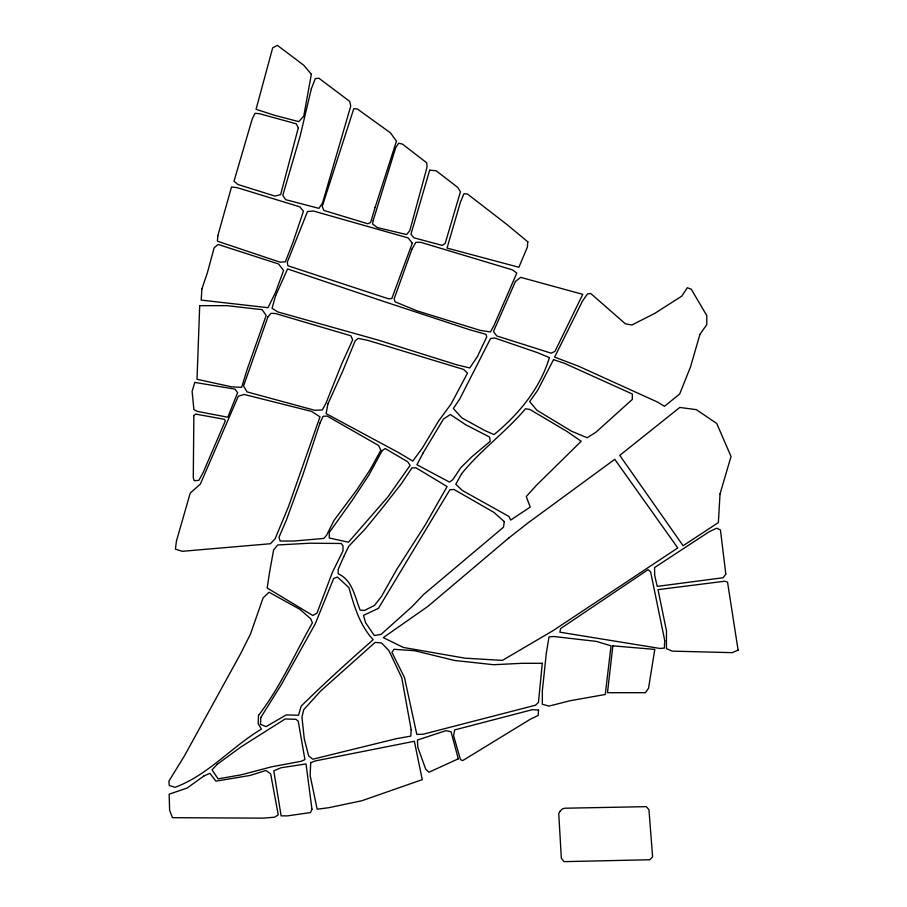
<?xml version="1.0" encoding="UTF-8"?>
<svg xmlns="http://www.w3.org/2000/svg" width="907" height="907" viewBox="0 0 907 907"><rect width="100%" height="100%" fill="white"/><g stroke="black" fill="none" stroke-linecap="round" stroke-linejoin="round"><path stroke-width="1.36" d="M193.86 415.621L193.282 477.66L194.245 480.733L198.86 480.347L203.077 472.672L225.367 420.803L224.21 419.272L195.595 414.08L193.86 415.621M542.273 663.3L538.475 702.426L535.504 705.215L423.218 734.205L416.823 734.443L404.488 677.529L391.915 652.382L394.057 649.299L414.68 650.727L454.52 660.455L493.657 664.718L522.115 663.3L542.273 663.3M199.699 305.659L197.023 379.285L231.829 386.87L241.636 387.323L247.441 368.582L266.182 315.477L262.168 309.672L226.92 305.659L199.699 305.659M258.529 715.385L258.166 723.695L261.42 729.115C231.512 746.937 208.168 775.066 175.04 787.31L169.258 785.496L168.895 781.165L184.438 755.86L240.786 653.414L250.513 633.97L263.087 597.928L269.016 592.237L299.843 609.311L310.75 618.801L312.405 622.826C294.798 653.856 280.399 686.973 258.529 715.385M260.762 717.562L260.468 724.296L266.034 726.643L286.227 714.931L298.528 715.226L301.158 706.145C324.4 683.198 348.787 661.169 373.185 639.684C359.716 625.286 354.252 606.227 348.878 587.577L337.461 577.033L333.663 578.496L315.217 623.88L281.249 684.774L260.762 717.562M310.716 762.651L310.137 775.53L317.167 809.203L328.583 807.74L361.961 800.711L422.265 779.635L414.363 741.28L315.409 760.894L310.716 762.651M411.154 729.647L410.86 736.087L396.223 738.717L312.779 759.216L308.686 755.996L304.287 739.012L301.952 717.052L303.709 709.739L320.681 690.998L375.135 642.394L381.586 642.984L388.899 650.591L401.778 677.824L411.154 729.647M664.718 640.501L664.355 648.097L660.013 648.46L559.891 632.19L560.617 628.574L648.086 569.664L650.614 571.829L664.718 640.501M720.022 493.941L718.367 522.591L683.107 545.731L619.764 455.382L679.808 407.447L696.338 409.658L716.711 423.433L731.042 456.482L720.022 493.941M201.898 288.902L201.173 300.115L268.041 307.7L275.626 292.156L283.585 270.467L278.517 263.971L218.156 244.448L214.188 247.702L207.318 273.007L201.898 288.902M217.793 235.775L217.442 241.194L279.968 262.157L285.388 261.794L292.984 242.282L303.46 211.195L299.843 206.853L237.317 187.704L231.534 186.978L217.793 235.775M538.52 710.034L538.168 715.464L530.572 719.07L462.627 760.644L460.45 759.556L453.591 735.702L454.668 729.92L532.375 709.671L538.52 710.034M527.806 241.84L527.364 247.192L518.883 267.27L447.038 248.087L460.427 202.125L463.999 193.645L467.57 194.087L506.832 224.437L527.806 241.84M546.354 652.983L542.341 690.919L542.341 704.297L549.03 706.088L570.004 700.737L605.252 694.49L611.057 645.841L596.33 641.385L553.497 636.476L549.03 636.918L546.354 652.983M612.837 645.841L607.486 692.699L645.41 692.699L648.539 688.243L654.786 649.412L612.837 645.841M176.491 540.833L175.402 549.143L182.273 551.309L270.467 543.724L275.161 538.667L288.539 506.491L319.99 416.857L311.668 411.438L244.085 394.443L238.303 396.257L200.345 484.089L190.232 493.125L176.491 540.833M269.526 572.476L267.18 587.997L312.847 615.513L316.951 613.166L332.472 572.181L343.005 550.844L343.005 545.833L341.247 543.486L309.922 543.202L277.723 544.96L273.619 549.937L269.526 572.476M504.337 521.661L503.464 527.228L423.535 594.561L411.823 606.862L381.087 634.378L374.353 635.546L365.566 622.667L363.514 615.354L378.446 608.325L449.883 489.746L453.988 489.463L493.805 512.296L504.337 521.661M373.174 220.526L372.596 224.029L377.278 227.544L406.551 234.573L409.771 230.763L426.165 170.459L427.05 166.65L426.755 162.841L402.459 144.111L398.649 143.227L395.724 147.626L373.174 220.526M311.35 74.261L303.754 116.198L298.698 121.617L275.206 115.472L256.046 109.328L272.678 47.878L277.372 45.35L303.754 65.225L311.35 74.261M327.869 404.046L326.135 413.649L399.704 453.217L412.764 461.096L422.367 448.035L438.512 421.143L451.187 403.853L467.513 373.117L463.67 369.466L368.208 340.465L358.22 338.356L355.147 340.851L343.039 370.43L327.869 404.046M311.35 88.727L300.149 136.073L282.791 195.345L285.682 199.687L318.935 208.361L322.552 202.941L350.748 106.074L349.66 101.369L318.935 78.24L315.33 78.603L311.35 88.727M298.335 127.762L280.626 194.631L274.844 196.071L237.974 184.506L234.006 181.253L252.078 119.441L254.969 113.307L259.3 113.658L296.17 123.783L298.335 127.762M429.68 170.165L410.939 234.278L413.875 237.793L442.276 245.4L445.201 243.359L460.427 191.831L457.786 187.432L436.12 170.754L429.68 170.165M275.637 295.671L272.032 308.323L277.814 311.94L378.287 340.125L456.368 364.705L469.735 367.959L477.331 356.757L486.719 336.871L486.005 334.343L469.373 329.649L383.718 301.453L287.564 268.925L275.637 295.671M699.921 334.366L690.522 366.893L679.672 394.001L664.491 406.291L657.269 401.96L578.473 366.167L554.619 357.131L582.453 301.113L587.509 293.879L590.763 293.517L625.456 323.878L631.964 324.967L654.741 313.403L681.849 296.056L687.268 287.734L691.247 289.186L706.78 315.568L706.78 324.604L699.921 334.366M375.124 207.374L370.612 222.555L367.766 223.746L323.901 210.458L322.234 206.433L353.775 108.727L357.335 108.965L390.532 132.91L396.461 141.22L375.124 207.374M194.79 382.414L192.114 391.336L193.894 409.635L197.465 411.415L227.804 417.22L237.623 392.674L234.947 389.103L194.79 382.414M549.393 357.585C540.13 388.491 518.668 414.306 494.054 434.578L484.689 430.485L461.844 417.889L453.364 408.524L459.804 398.865L490.54 338.549L494.644 337.96L537.386 352.608L549.393 357.585M320.012 422.945L302.938 474.644L286.34 520.176L278.982 537.25L280.172 541.037L294.163 541.037L323.81 538.429L326.656 535.119L334.003 520.414L357.007 489.576L370.283 469.429L380.838 450.212L378.582 445.473L327.121 416.064L323.096 416.302L320.012 422.945M267.962 316.781L243.564 385.94L247.021 391.892L314.831 410.327L322.325 409.941L325.976 403.218L341.724 363.843L352.676 339.83L350.941 335.805L275.456 313.516L271.034 313.323L267.962 316.781M412.005 249.062L394.148 298.834L395.021 301.77L416.982 310.84L480.506 330.454L490.46 331.917L493.975 325.477L516.809 273.075L512.421 269.855L420.78 242.328L415.803 242.328L412.005 249.062M412.3 243.212L391.801 298.55L388.581 298.834L287.87 265.751L287.281 262.236L307.484 211.592L313.334 211.002L408.195 237.94L412.3 243.212M311.951 809.225L310.534 812.547L287.53 815.869L281.125 815.869L273.778 770.803L281.125 767.73L306.033 763.932L311.951 809.225M343.764 556.547L338.198 569.437L338.198 573.825C352.63 580.163 354.796 597.089 360.158 610.128L364.546 610.422L374.5 605.445L381.53 596.364L396.756 569.437L425.44 524.643L447.106 486.583L416.075 467.842L411.971 467.842L401.438 483.646L382.108 508.249L365.136 529.03L348.742 546.309L343.764 556.547M515.425 281.465L493.465 331.52L496.685 335.919L551.139 353.186L554.948 351.428L582.759 294.344L520.697 277.361L515.425 281.465M559.789 811.516L558.757 813.772L561.354 858.351L564.131 861.65L649.831 859.745L652.609 856.798L648.958 809.781L646.362 806.652L564.823 808.216L562.397 808.908L559.789 811.516M553.531 359.671L537.624 390.384L529.677 401.597L536.91 410.27L571.603 431.233L587.146 437.741L595.82 432.322L632.326 399.409L632.326 394.001L564.381 363.276L553.531 359.671M423.127 452.91L416.959 464.758L449.453 482.07L452.774 479.701L460.835 467.604L472.218 456.459L490.233 441.29L489.531 437.015L465.574 424.68L450.394 414.488L443.523 418.989L423.127 452.91M382.142 450.688L368.866 475.121L351.791 500.959L329.264 532.5L329.264 537.964L348.469 542.227L388.071 496.696L410.123 465.393L407.753 461.833L385.226 448.557L382.142 450.688M461.561 473.805L455.779 484.281L462.275 490.426L508.906 516.446L510.709 520.062L530.232 507.058L526.253 496.571L536.377 485.37L581.194 441.267L567.102 431.517L529.869 409.465L525.527 408.74C505.834 432.038 480.653 450.099 461.561 473.805M725.815 574.097L723.128 577.748L657.235 586.387L654.741 575.639L654.548 567.567L708.718 532.035L716.587 528.191L720.43 529.915L725.815 574.097M217.317 764.25L212.034 769.85L218.099 778.875L241.126 774.827L271.93 766.744L301.181 761.29L304.922 759.578L298.233 721.156L295.897 719.285L285.161 718.979L241.126 746.824L217.317 764.25M508.861 537.919L427.889 606.398L383.264 637.632L403.343 647.451L464.928 658.165L502.41 660.398L553.281 630.501L677.778 547.941L614.753 459.327L528.169 522.806L508.861 537.919M204.007 775.927L187.171 788.024L169.155 794.192L169.62 810.314L172.466 817.672L263.064 818.148L274.685 817.196L278.234 814.826L270.649 773.796L265.91 770.474L250.015 775.462L215.866 781.154L209.936 773.32L204.007 775.927M458.284 758.83L429.011 772.208L425.757 769.317L417.798 747.266L417.435 740.033L445.995 730.645L451.051 731.722L458.284 758.83M738.105 650.16L732.153 652.655L672.223 651.124L666.452 648.63L666.452 630.762L658.006 589.652L724.852 581.206L727.539 582.169L738.105 650.16"/></g></svg>
